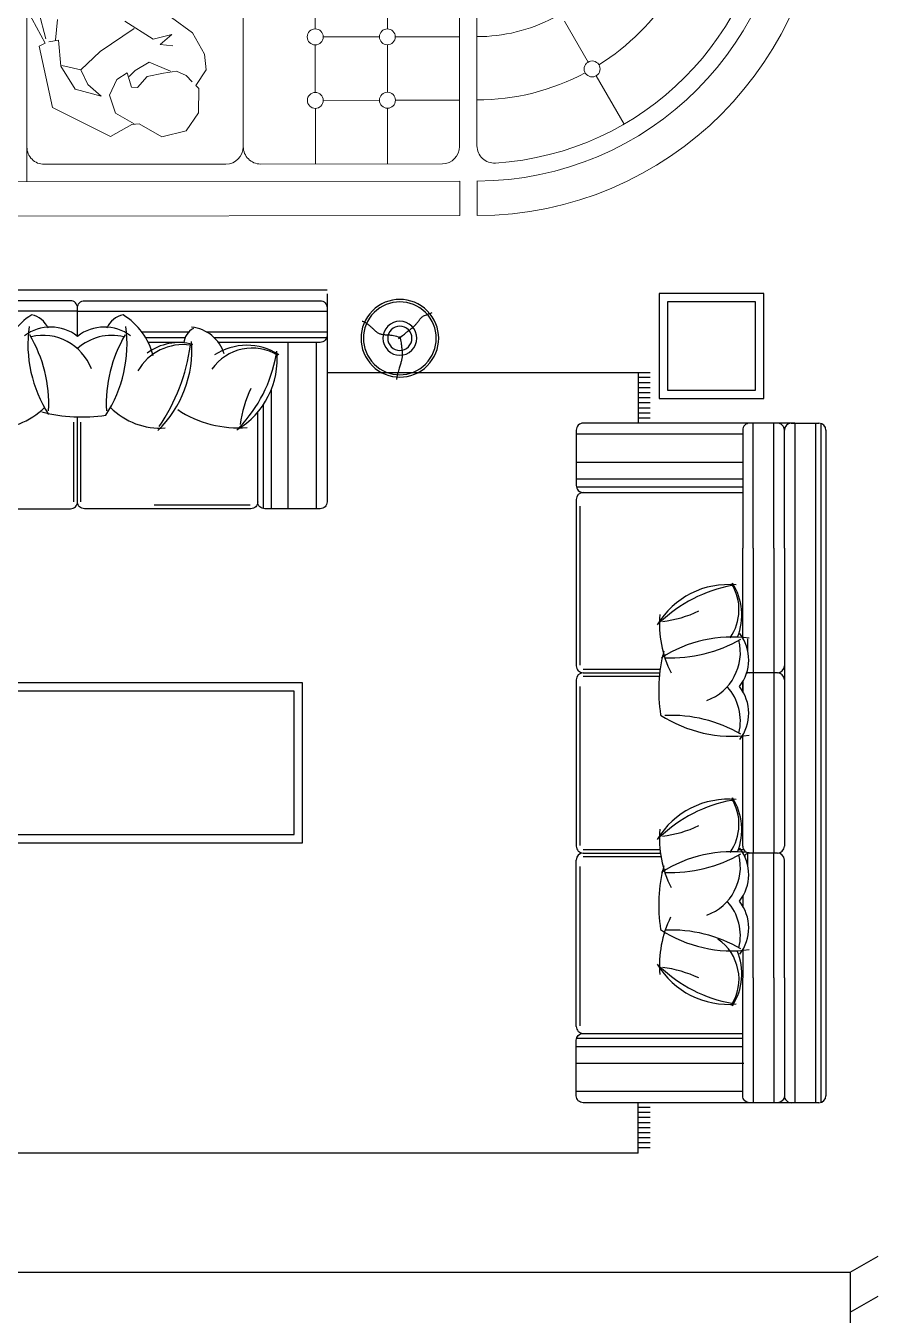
# Model space of a CAD drawing. Header units: millimetres. Extents: x 577 to 2337, y 236 to 943.
# Drawn here: x 752.361 to 754.599, y 699.139 to 702.525 of the extents above; entities that cross this region are included whole.
import ezdxf

# ---------------------------------------------------------------- set-up
doc = ezdxf.new("R2010")
doc.units = ezdxf.units.MM
doc.header["$LTSCALE"] = 0.01
doc.layers.add('06-Furn', color=4, linetype='Continuous')

# ---------------------------------------------------------------- blocks, each defined once
blk = doc.blocks.new('MMM')
at = {"layer": '06-Furn', "color": 243}
for p, q in [((766.7143, 638.1753), (766.7876, 638.2171)), ((762.7143, 638.1753), (766.7143, 638.1753)), ((766.7143, 638.1753), (766.7143, 635.9449)), ((766.7143, 638.0705), (766.7876, 638.1124))]:
    blk.add_line(p, q, dxfattribs=at)
blk = doc.blocks.new('yu')
at = {"layer": '06-Furn', "color": 17, "lineweight": 18}
for p, q in [((745.5785, 595.5008), (745.5783, 595.6462)), ((745.7678, 595.5011), (745.7676, 595.6465)), ((746.0024, 595.6047), (746.003, 595.1938)), ((744.821, 595.5862), (744.8215, 595.1908)), ((745.389, 595.6005), (745.3896, 595.1916)), ((745.957, 595.6013), (745.9576, 595.1924)), ((746.2325, 595.5216), (746.2949, 595.4138)), ((745.5994, 595.48), (745.7469, 595.4802)), ((745.7887, 595.4802), (745.9572, 595.4805)), ((745.5787, 595.3342), (745.5785, 595.459)), ((745.768, 595.3345), (745.7679, 595.4593)), ((746.3158, 595.3777), (746.3892, 595.251)), ((745.5996, 595.3134), (745.7472, 595.3136)), ((745.789, 595.3136), (745.9574, 595.3139)), ((745.579, 595.1464), (745.5788, 595.2924)), ((745.7683, 595.1466), (745.7681, 595.2927)), ((744.8215, 595.1908), (744.8217, 595.0999)), ((745.3442, 595.1461), (744.867, 595.1454)), ((745.9122, 595.1468), (745.4351, 595.1462)), ((745.9577, 595.1015), (744.7308, 595.0997)), ((745.9577, 595.1015), (745.9578, 595.0106)), ((746.0032, 595.1015), (746.0033, 595.0106)), ((745.9578, 595.0106), (744.7309, 595.0089))]:
    blk.add_line(p, q, dxfattribs=at)
at = {"layer": '06-Furn', "color": 8, "lineweight": 18}
for p, q in [((744.8695, 595.4633), (744.824, 595.5479)), ((744.8525, 595.5449), (744.8711, 595.4748)), ((744.8965, 595.4715), (744.9017, 595.5255)), ((745.1035, 595.5017), (745.014, 595.442)), ((745.1526, 595.4743), (745.0782, 595.521)), ((745.2009, 595.5308), (745.2563, 595.4907)), ((744.9044, 595.4714), (744.879, 595.4668)), ((744.9103, 595.403), (744.9044, 595.4714)), ((745.202, 595.4867), (745.1526, 595.4743)), ((745.1716, 595.4599), (745.202, 595.4867)), ((745.2563, 595.4907), (745.2876, 595.4348)), ((744.8535, 595.4555), (744.8695, 595.4633)), ((744.8888, 595.2946), (744.8535, 595.4555)), ((745.014, 595.442), (744.9627, 595.3931)), ((745.205, 595.4565), (745.1716, 595.4599)), ((745.2876, 595.4348), (745.2921, 595.3934)), ((744.948, 595.3423), (744.9103, 595.403)), ((744.9627, 595.3931), (744.9135, 595.4046)), ((745.1426, 595.414), (745.1058, 595.392)), ((745.1981, 595.3897), (745.1426, 595.414)), ((744.9627, 595.3931), (744.9815, 595.3548)), ((745.0385, 595.3273), (745.0579, 595.3685)), ((745.0579, 595.3685), (745.0851, 595.3858)), ((745.0851, 595.3858), (745.0959, 595.3476)), ((745.1058, 595.392), (745.0898, 595.3762)), ((745.1118, 595.3474), (745.1375, 595.3759)), ((745.1375, 595.3759), (745.1805, 595.3851)), ((745.1805, 595.3851), (745.214, 595.3896)), ((745.214, 595.3896), (745.2393, 595.3783)), ((745.2393, 595.3783), (745.2551, 595.3623)), ((745.2921, 595.3934), (745.2647, 595.3523)), ((745.0162, 595.3243), (744.948, 595.3423)), ((744.9815, 595.3548), (745.0162, 595.3243)), ((745.0959, 595.3476), (745.1118, 595.3474)), ((745.2647, 595.3523), (745.2726, 595.3443)), ((745.2726, 595.3443), (745.2721, 595.2807)), ((745.054, 595.2795), (745.0385, 595.3273)), ((745.0409, 595.2188), (744.8888, 595.2946)), ((745.1031, 595.2521), (745.054, 595.2795)), ((745.2721, 595.2807), (745.2399, 595.2332)), ((745.0969, 595.2502), (745.0409, 595.2188)), ((745.116, 595.2516), (745.0969, 595.2502)), ((745.1761, 595.2178), (745.116, 595.2516)), ((745.2399, 595.2332), (745.1761, 595.2178))]:
    blk.add_line(p, q, dxfattribs=at)
at = {"layer": '06-Furn', "color": 17, "lineweight": 18}
for centre in [(745.7678, 595.4802), (745.5785, 595.4799), (746.3054, 595.3958), (745.5787, 595.3133), (745.7681, 595.3136)]:
    blk.add_circle(centre, 0.0209, dxfattribs=at)
for centre, radius, start, end in [((746.002, 595.9195), 0.818, 270.0803, 0.0803), ((746.002, 595.9195), 0.9088, 270.0803, 0.0803), ((746.002, 595.9195), 0.7725, 273.6636, 356.497), ((746.002, 595.9195), 0.6052, 302.0589, 328.1017), ((746.002, 595.9195), 0.4389, 270.0803, 297.352), ((746.002, 595.9195), 0.6052, 270.0803, 298.1017), ((744.867, 595.1908), 0.0454, 180.0803, 270.0803), ((745.3441, 595.1915), 0.0454, 270.0803, 0.0803), ((745.435, 595.1916), 0.0454, 180.0803, 270.0803), ((745.9121, 595.1923), 0.0454, 270.0803, 0.0803), ((746.0485, 595.1939), 0.0454, 180.0803, 273.6636)]:
    blk.add_arc(centre, radius, start, end, dxfattribs=at)
blk = doc.blocks.new('jk')
at = {"layer": '06-Furn', "color": 17, "linetype": 'Continuous'}
for p, q in [((749.8591, 598.6259), (749.8591, 598.6987)), ((749.8591, 598.6893), (751.6435, 598.6893)), ((749.8599, 598.7039), (751.6427, 598.7039)), ((749.8773, 598.7169), (751.6252, 598.7169)), ((751.6435, 598.6987), (751.6435, 598.6259)), ((749.8591, 598.6354), (751.6435, 598.6354)), ((750.1869, 598.6077), (750.9698, 598.6077)), ((750.5146, 598.5895), (750.5146, 598.5167)), ((750.5146, 598.5895), (750.5146, 598.5167)), ((750.988, 598.5895), (750.988, 598.5167)), ((750.988, 598.5895), (750.988, 598.5167)), ((751.3157, 598.6077), (751.0062, 598.6077)), ((750.1869, 598.58), (749.8591, 598.58)), ((750.1869, 598.58), (750.988, 598.58)), ((751.3157, 598.58), (750.988, 598.58)), ((751.3157, 598.58), (751.6435, 598.58)), ((750.1869, 598.5261), (749.8591, 598.5261)), ((750.1869, 598.5261), (750.988, 598.5261)), ((751.3157, 598.5261), (750.988, 598.5261)), ((751.3157, 598.5261), (751.6435, 598.5261)), ((749.8883, 598.4984), (749.8883, 598.0615)), ((749.9625, 598.4984), (749.9625, 598.0615)), ((750.0059, 598.4984), (750.0059, 598.0615)), ((750.0273, 598.4984), (750.0273, 598.062)), ((750.4229, 598.4984), (750.1869, 598.4984)), ((750.5637, 598.4984), (750.5382, 598.4984)), ((750.9698, 598.4984), (750.679, 598.4984)), ((750.9788, 598.487), (750.9788, 598.5009)), ((751.0196, 598.5115), (750.9887, 598.5115)), ((750.9986, 598.5046), (750.9925, 598.5046)), ((751.4752, 598.4984), (751.4752, 598.062)), ((751.4966, 598.4984), (751.4966, 598.0615)), ((751.5401, 598.501), (751.5401, 598.0615)), ((751.6143, 598.4984), (751.6143, 598.0615)), ((750.5054, 598.0797), (750.5054, 598.2817)), ((750.5146, 598.0797), (750.5146, 598.2806)), ((750.5146, 598.0797), (750.5146, 598.2806)), ((750.5238, 598.0797), (750.5238, 598.2796)), ((750.9788, 598.0797), (750.9788, 598.2812)), ((750.988, 598.0797), (750.988, 598.2823)), ((750.988, 598.0797), (750.988, 598.2823)), ((750.9971, 598.0797), (750.9971, 598.2838)), ((749.7269, 598.2558), (749.7269, 598.2239)), ((749.7396, 598.2558), (749.7396, 598.2239)), ((749.7529, 598.2558), (749.7529, 598.2239)), ((749.7662, 598.2558), (749.7662, 598.2239)), ((749.7795, 598.2558), (749.7795, 598.2239)), ((749.7927, 598.2558), (749.7927, 598.2239)), ((749.806, 598.2558), (749.806, 598.2239)), ((749.806, 598.2558), (749.806, 598.2239)), ((749.8193, 598.2558), (749.8193, 598.2239)), ((749.8326, 598.2558), (749.8326, 598.2239)), ((749.8458, 598.2558), (749.8458, 598.2239)), ((749.8591, 598.2558), (749.8591, 598.2239)), ((751.6562, 598.2558), (751.6562, 598.2239)), ((751.6694, 598.2558), (751.6694, 598.2239)), ((751.6827, 598.2558), (751.6827, 598.2239)), ((751.696, 598.2558), (751.696, 598.2239)), ((751.7093, 598.2558), (751.7093, 598.2239)), ((751.7226, 598.2558), (751.7226, 598.2239)), ((751.7358, 598.2558), (751.7358, 598.2239)), ((751.7491, 598.2558), (751.7491, 598.2239)), ((751.7624, 598.2558), (751.7624, 598.2239)), ((749.7269, 598.2239), (749.7269, 597.4074)), ((749.7269, 598.2239), (749.8591, 598.2239)), ((751.7757, 598.2239), (751.6435, 598.2239)), ((751.7757, 598.2239), (751.7757, 595.644)), ((750.0594, 598.0615), (750.4964, 598.0615)), ((750.4944, 598.0713), (750.0769, 598.0713)), ((750.5328, 598.0615), (750.9698, 598.0615)), ((750.9678, 598.0713), (750.5503, 598.0713)), ((751.4432, 598.0615), (751.0062, 598.0615)), ((751.4412, 598.0713), (751.0236, 598.0713)), ((749.51, 597.4074), (749.51, 596.0965)), ((749.5653, 596.752), (749.5653, 597.4074)), ((749.6193, 597.09), (749.6193, 597.4074)), ((749.6339, 597.11), (749.6339, 597.4067)), ((749.6469, 597.3783), (750.0839, 597.3783)), ((749.6469, 597.3041), (750.0839, 597.3041)), ((749.7713, 597.2606), (750.0839, 597.2606)), ((749.8117, 597.2392), (750.0834, 597.2392)), ((750.0741, 597.2052), (750.0741, 596.9531)), ((749.6193, 596.9207), (749.6193, 597.0445)), ((749.6339, 596.9306), (749.6339, 597.0348)), ((750.0657, 596.7611), (749.8561, 596.7611)), ((749.5653, 596.752), (749.5653, 596.0965)), ((750.0657, 596.7428), (749.8561, 596.7428))]:
    blk.add_line(p, q, dxfattribs=at)
at = {"layer": '06-Furn', "color": 243, "linetype": 'Continuous'}
blk.add_line((750.4559, 598.5115), (750.4251, 598.5115), dxfattribs=at)
at = {"layer": '06-Furn', "color": 17, "linetype": 'Continuous'}
for points in [[(749.8591, 598.6354), (749.8591, 598.0797, 0.414214), (749.8773, 598.0615), (750.023, 598.0615, 0.414214), (750.0412, 598.0797), (750.0412, 598.4984)], [(751.6435, 598.6259), (751.6435, 598.0797, -0.414214), (751.6252, 598.0615), (751.4796, 598.0615, -0.414214), (751.4614, 598.0797), (751.4614, 598.4984)], [(750.1869, 598.6077), (749.8773, 598.6077, 0.414214), (749.8591, 598.5895), (749.8591, 598.5167, 0.414214), (749.8773, 598.4984), (750.1869, 598.4984)], [(751.3157, 598.6077), (751.6252, 598.6077, -0.414214), (751.6435, 598.5895), (751.6435, 598.5167, -0.414214), (751.6252, 598.4984), (751.3157, 598.4984)], [(749.5195, 597.4074), (750.0657, 597.4074, -0.414214), (750.0839, 597.3892), (750.0839, 597.2436, -0.414214), (750.0657, 597.2254), (749.8301, 597.2254)], [(749.631, 596.7521, -0.031334), (749.6287, 596.752), (749.5559, 596.752, -0.414214), (749.5377, 596.7702), (749.5377, 597.3892, -0.414214), (749.5559, 597.4074), (749.6287, 597.4074, -0.414214), (749.6469, 597.3892), (749.6469, 597.1217)], [(750.0657, 597.2254, -0.414214), (750.0839, 597.2072), (750.0839, 596.7702, -0.414214), (750.0657, 596.752), (749.8428, 596.752)], [(749.631, 596.7518, 0.031334), (749.6287, 596.752), (749.5559, 596.752, 0.414214), (749.5377, 596.7338), (749.5377, 596.1147, 0.414214), (749.5559, 596.0965), (749.6287, 596.0965, 0.414214), (749.6469, 596.1147), (749.6469, 596.3822)], [(750.0657, 596.2786, 0.414214), (750.0839, 596.2968), (750.0839, 596.7338, 0.414214), (750.0657, 596.752), (749.8428, 596.752)]]:
    blk.add_lwpolyline(points, format="xyb", dxfattribs=at)
for points in [[(749.519, 598.5541), (749.519, 598.2787), (749.794, 598.2787), (749.794, 598.5541)], [(749.5408, 598.5322), (749.5408, 598.3006), (749.7722, 598.3006), (749.7722, 598.5322)], [(750.5413, 597.3428), (750.5413, 596.2156), (750.9613, 596.2156), (750.9613, 597.3428)], [(750.5631, 597.321), (750.5631, 596.2374), (750.9395, 596.2374), (750.9395, 597.321)]]:
    blk.add_lwpolyline(points, close=True, dxfattribs=at)
for points in [[(750.5382, 598.4984), (750.5637, 598.4984)], [(749.6367, 597.5947), (749.634, 597.5987), (749.6315, 597.6022), (749.6293, 597.6052), (749.6272, 597.6079), (749.6254, 597.6102), (749.6236, 597.6122), (749.622, 597.6141), (749.6205, 597.6159), (749.6191, 597.6177), (749.6178, 597.6194), (749.6165, 597.6211), (749.6153, 597.6228), (749.6141, 597.6244), (749.6129, 597.6259), (749.6118, 597.6275), (749.6106, 597.629), (749.6094, 597.6304), (749.6083, 597.6318), (749.6071, 597.6331), (749.6059, 597.6344), (749.6047, 597.6357), (749.6034, 597.637), (749.6022, 597.6382), (749.6008, 597.6394), (749.5995, 597.6407), (749.5981, 597.6419), (749.5967, 597.6431), (749.5952, 597.6443), (749.5938, 597.6454), (749.5923, 597.6466), (749.5907, 597.6478), (749.5892, 597.6489), (749.5876, 597.6501), (749.5861, 597.6512), (749.5846, 597.6525), (749.583, 597.6538), (749.5816, 597.6552), (749.5802, 597.6568), (749.5788, 597.6586), (749.5775, 597.6606), (749.5763, 597.6628), (749.5752, 597.6653), (749.5742, 597.668), (749.5731, 597.6708), (749.5721, 597.6738), (749.571, 597.6768), (749.5699, 597.6799), (749.5687, 597.6831)], [(749.6312, 597.5983), (749.6361, 597.5994), (749.6405, 597.6002), (749.6445, 597.6009), (749.6481, 597.6015), (749.6513, 597.6019), (749.6542, 597.6023), (749.6569, 597.6027), (749.6595, 597.603), (749.6618, 597.6033), (749.6641, 597.6036), (749.6663, 597.6038), (749.6684, 597.6041), (749.6704, 597.6043), (749.6724, 597.6045), (749.6744, 597.6046), (749.6764, 597.6047), (749.6784, 597.6047), (749.6804, 597.6046), (749.6824, 597.6045), (749.6844, 597.6043), (749.6865, 597.604), (749.6886, 597.6037), (749.6907, 597.6033), (749.6928, 597.6029), (749.695, 597.6024), (749.6972, 597.6019), (749.6994, 597.6013), (749.7017, 597.6007), (749.7042, 597.6), (749.7067, 597.5992), (749.7093, 597.5984), (749.7121, 597.5976), (749.715, 597.5966), (749.7181, 597.5957), (749.7215, 597.5946), (749.7252, 597.5936), (749.7293, 597.5925), (749.7338, 597.5914), (749.7387, 597.5904), (749.7442, 597.5893)], [(749.6357, 597.5997), (749.6335, 597.5947), (749.6318, 597.5901), (749.6305, 597.5859), (749.6296, 597.582), (749.629, 597.5784), (749.6285, 597.575), (749.6283, 597.5719), (749.6281, 597.569), (749.628, 597.5662), (749.6278, 597.5635), (749.6277, 597.561), (749.6275, 597.5587), (749.6273, 597.5564), (749.627, 597.5543), (749.6267, 597.5522), (749.6263, 597.5502), (749.6257, 597.5484), (749.6251, 597.5465), (749.6244, 597.5448), (749.6236, 597.5431), (749.6227, 597.5415), (749.6218, 597.54), (749.6208, 597.5385), (749.6197, 597.537), (749.6186, 597.5357), (749.6175, 597.5343), (749.6163, 597.5331), (749.6151, 597.5318), (749.6139, 597.5306), (749.6127, 597.5293), (749.6115, 597.5281), (749.6103, 597.5269), (749.609, 597.5256), (749.6078, 597.5244), (749.6066, 597.5231), (749.6054, 597.5217), (749.6042, 597.5203), (749.603, 597.5187), (749.6017, 597.5171), (749.6004, 597.5154), (749.599, 597.5136), (749.5977, 597.5116), (749.5964, 597.5096), (749.5952, 597.5076), (749.594, 597.5056), (749.5931, 597.5035), (749.5923, 597.5015), (749.5917, 597.4996)], [(749.6469, 597.0312), (749.6469, 596.9377)], [(749.6469, 597.0312), (749.6469, 596.9377)]]:
    blk.add_lwpolyline(points, dxfattribs=at)
at = {"layer": '06-Furn', "color": 243, "linetype": 'Continuous'}
for points in [[(751.1019, 598.4984), (751.1273, 598.4984)], [(751.2427, 598.4984), (751.3157, 598.4984)]]:
    blk.add_lwpolyline(points, dxfattribs=at)
at = {"layer": '06-Furn', "color": 17, "linetype": 'Continuous'}
for centre, start, end in [((749.8773, 598.6987), 90, 180), ((751.6252, 598.6987), 0, 90), ((749.8773, 598.6259), 180, 270), ((751.6252, 598.6259), 270, 0), ((750.4964, 598.5895), 0, 90), ((750.5328, 598.5895), 90, 180), ((750.9698, 598.5895), 0, 90), ((751.0062, 598.5895), 90, 180), ((750.4964, 598.5167), 336.5097, 0), ((750.5328, 598.5167), 180, 207.4144), ((750.9698, 598.5167), 270, 0), ((751.0062, 598.5167), 180, 229.9533), ((750.0594, 598.0797), 180, 270), ((750.4964, 598.0797), 270, 0), ((750.5328, 598.0797), 180, 270), ((750.9698, 598.0797), 270, 0), ((751.0062, 598.0797), 180, 270), ((751.4432, 598.0797), 270, 0)]:
    blk.add_arc(centre, 0.0182, start, end, dxfattribs=at)
at = {"layer": '06-Furn', "color": 243, "linetype": 'Continuous'}
for centre, radius, start, end in [((750.7621, 598.4697), 0.3413, 172.2447, 212.7882), ((750.3398, 598.4697), 0.3413, 326.8126, 7.7553), ((751.3257, 598.4697), 0.3413, 172.2447, 212.7882), ((750.9034, 598.4697), 0.3413, 326.8126, 7.7553), ((750.3628, 598.3411), 0.155, 67.8889, 122.7855), ((750.3488, 598.3607), 0.128, 54.842, 122.0718), ((750.4998, 598.4603), 0.2168, 174.4424, 239.1162), ((750.4805, 598.4005), 0.1137, 51.7443, 127.2753), ((750.1152, 598.3112), 0.3602, 357.2927, 30.3968), ((750.4605, 598.3566), 0.1357, 20.6082, 103.4011), ((750.6213, 598.4005), 0.1137, 52.7247, 128.2557), ((750.6414, 598.3566), 0.1357, 76.5989, 131.8024), ((750.9866, 598.3112), 0.3602, 149.6032, 182.7073), ((750.9265, 598.3411), 0.155, 67.8889, 122.7855), ((750.9125, 598.3607), 0.128, 54.842, 122.0718), ((751.0634, 598.4603), 0.2168, 174.4424, 239.1162), ((751.0442, 598.4005), 0.1137, 51.7443, 127.2753), ((750.6789, 598.3112), 0.3602, 357.2927, 30.3968), ((751.0241, 598.3566), 0.1357, 20.6082, 103.4011), ((751.185, 598.4005), 0.1137, 52.7247, 128.2557), ((751.205, 598.3566), 0.1357, 76.5989, 131.8024), ((751.5503, 598.3112), 0.3602, 149.6032, 182.7073), ((751.3194, 598.3607), 0.128, 57.9282, 145.4495), ((751.3055, 598.3411), 0.155, 57.2145, 113.2305), ((751.1685, 598.4603), 0.2168, 300.8838, 5.5576), ((750.6435, 598.5332), 0.3632, 189.98, 224.1222), ((751.2072, 598.5332), 0.3632, 189.98, 224.1222), ((751.0247, 598.5332), 0.3632, 315.8778, 350.02), ((750.0586, 598.2453), 0.3244, 7.5885, 25.1442), ((750.6223, 598.2453), 0.3244, 7.5885, 25.1442), ((751.6096, 598.2453), 0.3244, 154.8558, 172.4115), ((750.3846, 598.5698), 0.2902, 265.4901, 296.6951), ((750.5616, 598.6893), 0.4114, 255.353, 278.9187), ((750.9482, 598.5698), 0.2902, 265.4901, 296.6951), ((751.1253, 598.6893), 0.4114, 255.353, 278.9187), ((751.2837, 598.5698), 0.2902, 243.9638, 274.5099), ((749.8097, 597.1964), 0.155, 147.2145, 213.2067), ((749.7901, 597.2103), 0.128, 147.9282, 235.4495), ((749.6906, 597.0594), 0.2168, 30.8838, 95.5576), ((749.6176, 596.9157), 0.3632, 45.8778, 80.02), ((749.9055, 597.5006), 0.3244, 244.8558, 262.4115), ((749.5811, 597.1746), 0.2902, 326.6797, 4.5099), ((749.7082, 597.0402), 0.102, 107.6911, 173.6509), ((749.6533, 597.0798), 0.0491, 208.671, 264.455), ((749.6672, 596.7583), 0.2941, 44.0845, 94.3706), ((749.7883, 597.0185), 0.1407, 164.8873, 216.6388), ((749.7889, 597.0291), 0.136, 171.7117, 240.5577), ((749.5825, 596.5439), 0.51, 55.938, 81.861), ((749.6898, 596.9686), 0.1823, 314.5745, 4.2389), ((749.7248, 596.7794), 0.1764, 103.9594, 148.2698), ((749.7204, 596.8224), 0.1137, 142.7247, 218.2557), ((749.6325, 596.8831), 0.0587, 190.7333, 246.8783), ((749.6512, 596.5408), 0.3413, 56.8126, 97.7553), ((749.8096, 597.1877), 0.3602, 239.6032, 272.7073), ((749.7643, 596.8424), 0.1357, 166.5989, 221.8024), ((749.4315, 596.7626), 0.4114, 345.353, 8.9187), ((749.7643, 596.6615), 0.1357, 110.6082, 193.4011), ((749.7204, 596.6816), 0.1137, 141.7443, 217.2753), ((749.6325, 596.6208), 0.0587, 113.1217, 169.2667), ((749.6512, 596.9631), 0.3413, 262.2447, 302.7882), ((749.8096, 596.3163), 0.3602, 87.2927, 120.3968), ((749.6898, 596.5354), 0.1823, 355.7611, 45.4255), ((749.7248, 596.7246), 0.1764, 211.7302, 256.0406)]:
    blk.add_arc(centre, radius, start, end, dxfattribs=at)
at = {"layer": '06-Furn', "color": 17, "linetype": 'Continuous', "extrusion": (0, 0, -1)}
for major_axis, start_param, end_param in [((0.0721, 0.0721), 3.141593, 9.424778), ((0.0676, 0.0676), 4.712389, 10.995574), ((0.0315, 0.0315), 4.712389, 10.995574), ((0.0225, -0.0225), 1.570796326794896, 7.853981633974483)]:
    blk.add_ellipse((749.6362, 597.5983), major_axis=major_axis, ratio=1, start_param=start_param, end_param=end_param, dxfattribs=at)

msp = doc.modelspace()

# ---------------------------------------------------------------- block references
at = {"layer": '06-Furn'}
msp.add_blockref('yu', (7.5426, 107.0161), dxfattribs=at)
at = {"layer": '06-Furn', "rotation": 270}
msp.add_blockref('jk', (155.7449, 1451.3409), dxfattribs=at)
at = {"layer": '06-Furn', "color": 241}
msp.add_blockref('MMM', (-12.1885, 61.0771), dxfattribs=at)

doc.saveas('drawing.dxf')
